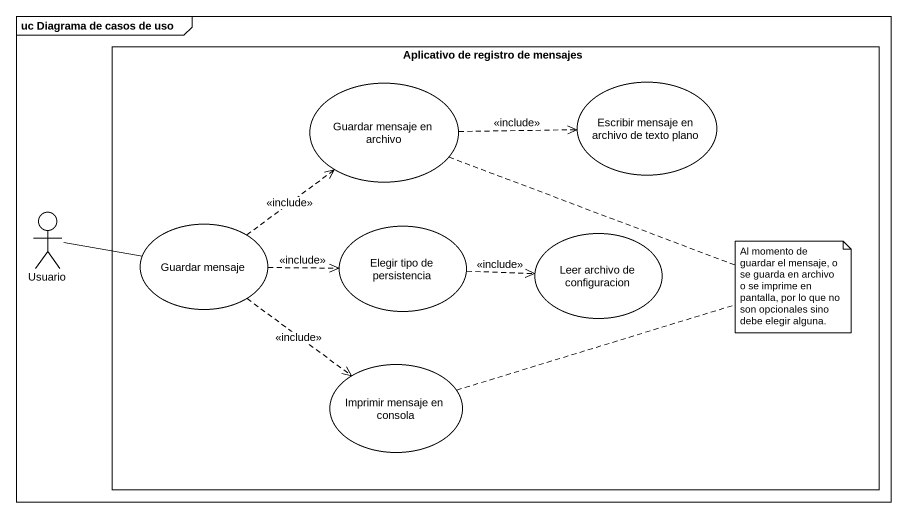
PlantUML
@startuml
mainframe uc Diagrama de casos de uso
rectangle "Aplicativo de registro de mensajes" as Aplicativo_de_registro_de {
  usecase "Guardar mensaje en archivo" as Guardar_mensaje_en_archivo
  usecase "Escribir mensaje en archivo de texto plano" as Escribir_mensaje_en_archivo
  usecase "Guardar mensaje" as Guardar_mensaje
  usecase "Elegir tipo de persistencia" as Elegir_tipo_de_persistencia
  usecase "Leer archivo de configuracion" as Leer_archivo_de
  usecase "Imprimir mensaje en consola" as Imprimir_mensaje_en_consola
}
actor Usuario
Guardar_mensaje_en_archivo .right.> Escribir_mensaje_en_archivo : <<include>>
Usuario -right- Guardar_mensaje
Guardar_mensaje .up.> Guardar_mensaje_en_archivo : <<include>>
Guardar_mensaje .right.> Elegir_tipo_de_persistencia : <<include>>
Guardar_mensaje ..> Imprimir_mensaje_en_consola : <<include>>
Elegir_tipo_de_persistencia .right.> Leer_archivo_de : <<include>>
note as N1
  Al momento de guardar el mensaje, o se guarda en archivo o se imprime en pantalla, por lo que no son opcionales sino debe elegir alguna.
end note
N1 .. Guardar_mensaje_en_archivo
N1 .. Imprimir_mensaje_en_consola
@enduml
